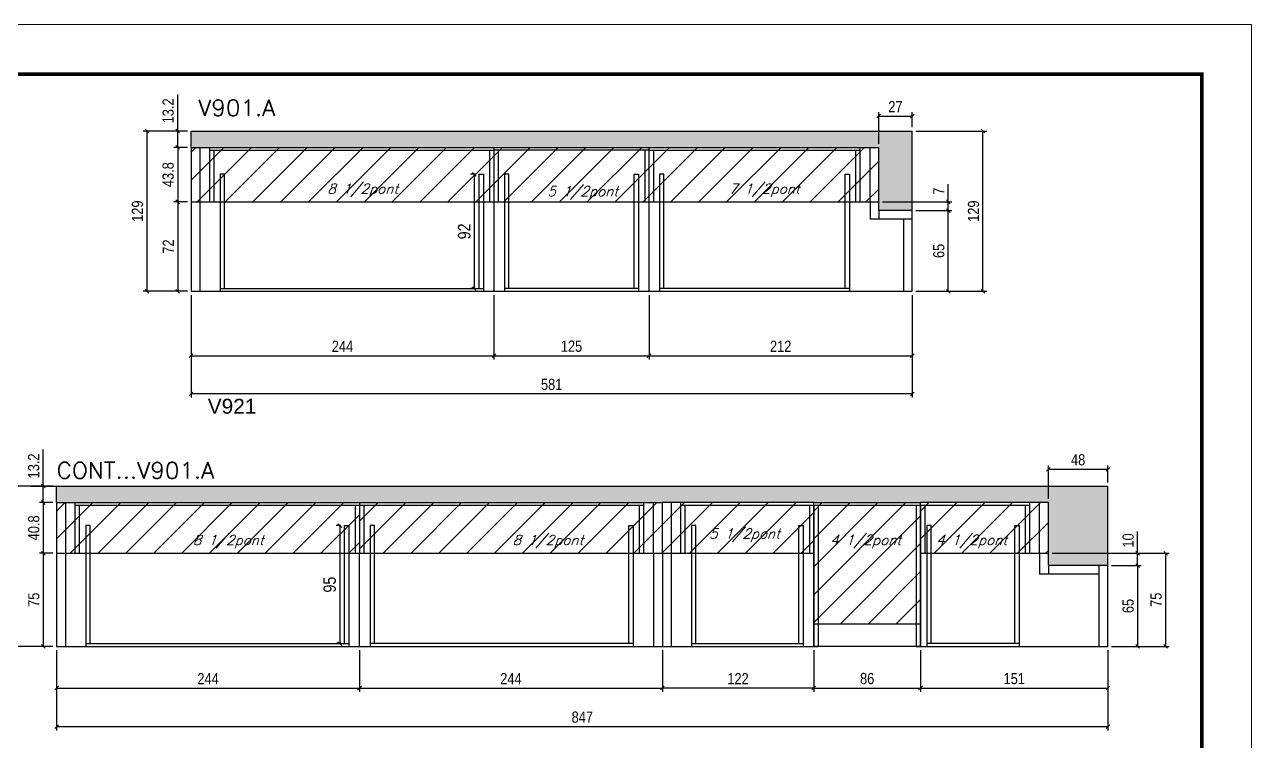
# Model space of a CAD drawing. Extents: x -20960 to -5926, y -2106 to 21915.
# Drawn here: x -10112 to -9123, y 20190 to 20767 of the extents above; entities that cross this region are included whole.
import ezdxf

# ---------------------------------------------------------------- set-up
doc = ezdxf.new("R2010")
doc.units = 0
doc.linetypes.add('DASHED', pattern=[0.75, 0.5, -0.25])
for name, color, linetype in [('5', 5, 'Continuous'), ('COTA', 241, 'Continuous'), ('Painéis', 200, 'Continuous'), ('Reaproveitamento', 251, 'Continuous'), ('SARR_2.2x7', 40, 'Continuous'), ('SARR_3.5x7', 81, 'Continuous'), ('texto', 7, 'Continuous')]:
    doc.layers.add(name, color=color, linetype=linetype)
for name, color, linetype, lineweight in [('Folhas', 255, 'Continuous', 9), ('SARRAFO DE PRESSAO', 251, 'DASHED', 9), ('Texto Seção', 7, 'Continuous', 15)]:
    doc.layers.add(name, color=color, linetype=linetype, lineweight=lineweight)
doc.styles.add('COTA TECNICA', font='techl___.ttf', dxfattribs={"height": 10})
doc.styles.add('COTA TECNICA-50', font='techl___.ttf', dxfattribs={"height": 9})
doc.styles.add('REGUA-120', font='ROMANS.shx', dxfattribs={"height": 15})
doc.styles.add('Romans', font='romans.shx')
doc.styles.get("Standard").update_dxf_attribs({"font": 'arial.ttf'})
doc.dimstyles.new('COTA PAINEL-50', dxfattribs={"dimtxt": 9, "dimasz": 3, "dimexe": 3, "dimexo": 3, "dimgap": 3, "dimtad": 1, "dimdec": 1, "dimzin": 12, "dimdsep": 46, "dimtxsty": 'COTA TECNICA-50', "dimblk1": 'OBLIQUE', "dimblk2": 'OBLIQUE', "dimsah": 1, "dimcen": 0.9, "dimclrd": 4, "dimclre": 4, "dimclrt": 240, "dimadec": 1, "dimazin": 3, "dimtfac": 1, "dimtdec": 1, "dimtmove": 0, "dimatfit": 3, "dimfxl": 1, "dimtolj": 1, "dimtzin": 12, "dimarcsym": 0})
doc.dimstyles.new('PAINEL', dxfattribs={"dimtxt": 10, "dimasz": 3, "dimexe": 3, "dimexo": 3, "dimgap": 3, "dimtad": 1, "dimdec": 1, "dimzin": 12, "dimdsep": 46, "dimtxsty": 'COTA TECNICA', "dimblk1": 'OBLIQUE', "dimblk2": 'OBLIQUE', "dimsah": 1, "dimcen": 0.9, "dimclrd": 4, "dimclre": 4, "dimclrt": 240, "dimadec": 1, "dimazin": 3, "dimtfac": 1, "dimtdec": 1, "dimtmove": 0, "dimatfit": 3, "dimfxl": 1, "dimtolj": 1, "dimtzin": 12, "dimarcsym": 0})

# ---------------------------------------------------------------- blocks, each defined once
blk = doc.blocks.new('9999999999')
at = {"layer": 'Folhas'}
blk.add_lwpolyline([(98138.98, 34190.21), (99623.98, 34190.21), (99623.98, 35240.21), (98138.98, 35240.21)], close=True, dxfattribs=at)
at = {"layer": 'Folhas', "color": 30, "const_width": 3}
blk.add_lwpolyline([(98213.98, 34230.21), (99583.98, 34230.21), (99583.98, 35200.21), (98213.98, 35200.21)], close=True, dxfattribs=at)
blk = doc.blocks.new('_Oblique')
at = {"color": 0, "linetype": 'ByBlock', "lineweight": -2}
blk.add_line((-0.5, -0.5), (0.5, 0.5), dxfattribs=at)
blk = doc.blocks.new('*D904')
at = {"layer": 'COTA', "color": 4, "lineweight": -2, "transparency": 16777216}
for p, q in [((-9977.83, 20549.1), (-9977.83, 20497.26)), ((-9733.83, 20549.1), (-9733.83, 20497.26)), ((-9977.83, 20500.26), (-9733.83, 20500.26))]:
    blk.add_line(p, q, dxfattribs=at)
at = {"layer": 'Defpoints', "color": 0, "transparency": 16777216}
for p in [(-9977.83, 20552.1), (-9733.83, 20552.1), (-9733.83, 20500.26)]:
    blk.add_point(p, dxfattribs=at)
at = {"layer": 'COTA', "color": 4, "lineweight": -2, "transparency": 16777216, "xscale": 3, "yscale": 3, "zscale": 3, "rotation": 180}
blk.add_blockref('_Oblique', (-9977.83, 20500.26), dxfattribs=at)
at = {"layer": 'COTA', "color": 4, "lineweight": -2, "transparency": 16777216, "xscale": 3, "yscale": 3, "zscale": 3}
blk.add_blockref('_Oblique', (-9733.83, 20500.26), dxfattribs=at)
at = {"layer": 'COTA', "color": 240, "transparency": 16777216, "insert": (-9855.83, 20507.82), "char_height": 9, "attachment_point": 5, "style": 'COTA TECNICA-50'}
blk.add_mtext('\\A1;244', dxfattribs=at)
blk = doc.blocks.new('*D905')
at = {"layer": 'COTA', "color": 4, "lineweight": -2, "transparency": 16777216}
for p, q in [((-9733.83, 20549.1), (-9733.83, 20497.26)), ((-9608.83, 20549.1), (-9608.83, 20497.26)), ((-9733.83, 20500.26), (-9608.83, 20500.26))]:
    blk.add_line(p, q, dxfattribs=at)
at = {"layer": 'Defpoints', "color": 0, "transparency": 16777216}
for p in [(-9733.83, 20552.1), (-9608.83, 20552.1), (-9608.83, 20500.26)]:
    blk.add_point(p, dxfattribs=at)
at = {"layer": 'COTA', "color": 4, "lineweight": -2, "transparency": 16777216, "xscale": 3, "yscale": 3, "zscale": 3, "rotation": 180}
blk.add_blockref('_Oblique', (-9733.83, 20500.26), dxfattribs=at)
at = {"layer": 'COTA', "color": 4, "lineweight": -2, "transparency": 16777216, "xscale": 3, "yscale": 3, "zscale": 3}
blk.add_blockref('_Oblique', (-9608.83, 20500.26), dxfattribs=at)
at = {"layer": 'COTA', "color": 240, "transparency": 16777216, "insert": (-9671.33, 20507.86), "char_height": 9, "attachment_point": 5, "style": 'COTA TECNICA-50'}
blk.add_mtext('\\A1;125', dxfattribs=at)
blk = doc.blocks.new('*D906')
at = {"layer": 'COTA', "color": 4, "lineweight": -2, "transparency": 16777216}
for p, q in [((-9608.83, 20549.1), (-9608.83, 20497.26)), ((-9396.83, 20549.1), (-9396.83, 20497.26)), ((-9608.83, 20500.26), (-9396.83, 20500.26))]:
    blk.add_line(p, q, dxfattribs=at)
at = {"layer": 'Defpoints', "color": 0, "transparency": 16777216}
for p in [(-9608.83, 20552.1), (-9396.83, 20552.1), (-9396.83, 20500.26)]:
    blk.add_point(p, dxfattribs=at)
at = {"layer": 'COTA', "color": 4, "lineweight": -2, "transparency": 16777216, "xscale": 3, "yscale": 3, "zscale": 3, "rotation": 180}
blk.add_blockref('_Oblique', (-9608.83, 20500.26), dxfattribs=at)
at = {"layer": 'COTA', "color": 4, "lineweight": -2, "transparency": 16777216, "xscale": 3, "yscale": 3, "zscale": 3}
blk.add_blockref('_Oblique', (-9396.83, 20500.26), dxfattribs=at)
at = {"layer": 'COTA', "color": 240, "transparency": 16777216, "insert": (-9502.83, 20507.81), "char_height": 9, "attachment_point": 5, "style": 'COTA TECNICA-50'}
blk.add_mtext('\\A1;212', dxfattribs=at)
blk = doc.blocks.new('*D907')
at = {"layer": 'COTA', "color": 4, "lineweight": -2, "transparency": 16777216}
for p, q in [((-10086.14, 20263.26), (-10086.14, 20229.7)), ((-9842.14, 20263.26), (-9842.14, 20229.7)), ((-10086.14, 20232.7), (-9842.14, 20232.7))]:
    blk.add_line(p, q, dxfattribs=at)
at = {"layer": 'Defpoints', "color": 0, "transparency": 16777216}
for p in [(-10086.14, 20266.26), (-9842.14, 20266.26), (-9842.14, 20232.7)]:
    blk.add_point(p, dxfattribs=at)
at = {"layer": 'COTA', "color": 4, "lineweight": -2, "transparency": 16777216, "xscale": 3, "yscale": 3, "zscale": 3, "rotation": 180}
blk.add_blockref('_Oblique', (-10086.14, 20232.7), dxfattribs=at)
at = {"layer": 'COTA', "color": 4, "lineweight": -2, "transparency": 16777216, "xscale": 3, "yscale": 3, "zscale": 3}
blk.add_blockref('_Oblique', (-9842.14, 20232.7), dxfattribs=at)
at = {"layer": 'COTA', "color": 240, "transparency": 16777216, "insert": (-9964.14, 20240.26), "char_height": 9, "attachment_point": 5, "style": 'COTA TECNICA-50'}
blk.add_mtext('\\A1;244', dxfattribs=at)
blk = doc.blocks.new('*D908')
at = {"layer": 'COTA', "color": 4, "lineweight": -2, "transparency": 16777216}
for p, q in [((-9842.14, 20263.26), (-9842.14, 20229.7)), ((-9598.14, 20263.26), (-9598.14, 20229.7)), ((-9842.14, 20232.7), (-9598.14, 20232.7))]:
    blk.add_line(p, q, dxfattribs=at)
at = {"layer": 'Defpoints', "color": 0, "transparency": 16777216}
for p in [(-9842.14, 20266.26), (-9598.14, 20266.26), (-9598.14, 20232.7)]:
    blk.add_point(p, dxfattribs=at)
at = {"layer": 'COTA', "color": 4, "lineweight": -2, "transparency": 16777216, "xscale": 3, "yscale": 3, "zscale": 3, "rotation": 180}
blk.add_blockref('_Oblique', (-9842.14, 20232.7), dxfattribs=at)
at = {"layer": 'COTA', "color": 4, "lineweight": -2, "transparency": 16777216, "xscale": 3, "yscale": 3, "zscale": 3}
blk.add_blockref('_Oblique', (-9598.14, 20232.7), dxfattribs=at)
at = {"layer": 'COTA', "color": 240, "transparency": 16777216, "insert": (-9720.14, 20240.26), "char_height": 9, "attachment_point": 5, "style": 'COTA TECNICA-50'}
blk.add_mtext('\\A1;244', dxfattribs=at)
blk = doc.blocks.new('*D909')
at = {"layer": 'COTA', "color": 4, "lineweight": -2, "transparency": 16777216}
for p, q in [((-9598.14, 20263.26), (-9598.14, 20229.7)), ((-9476.14, 20263.26), (-9476.14, 20229.7)), ((-9476.14, 20232.7), (-9598.14, 20232.7))]:
    blk.add_line(p, q, dxfattribs=at)
at = {"layer": 'Defpoints', "color": 0, "transparency": 16777216}
for p in [(-9598.14, 20266.26), (-9476.14, 20266.26), (-9598.14, 20232.7)]:
    blk.add_point(p, dxfattribs=at)
at = {"layer": 'COTA', "color": 4, "lineweight": -2, "transparency": 16777216, "xscale": 3, "yscale": 3, "zscale": 3, "rotation": 180}
blk.add_blockref('_Oblique', (-9598.14, 20232.7), dxfattribs=at)
at = {"layer": 'COTA', "color": 4, "lineweight": -2, "transparency": 16777216, "xscale": 3, "yscale": 3, "zscale": 3}
blk.add_blockref('_Oblique', (-9476.14, 20232.7), dxfattribs=at)
at = {"layer": 'COTA', "color": 240, "transparency": 16777216, "insert": (-9537.14, 20240.25), "char_height": 9, "attachment_point": 5, "style": 'COTA TECNICA-50'}
blk.add_mtext('\\A1;122', dxfattribs=at)
blk = doc.blocks.new('*D910')
at = {"layer": 'COTA', "color": 4, "lineweight": -2, "transparency": 16777216}
for p, q in [((-9476.14, 20263.26), (-9476.14, 20229.7)), ((-9390.14, 20263.26), (-9390.14, 20229.7)), ((-9476.14, 20232.7), (-9390.14, 20232.7))]:
    blk.add_line(p, q, dxfattribs=at)
at = {"layer": 'Defpoints', "color": 0, "transparency": 16777216}
for p in [(-9476.14, 20266.26), (-9390.14, 20266.26), (-9390.14, 20232.7)]:
    blk.add_point(p, dxfattribs=at)
at = {"layer": 'COTA', "color": 4, "lineweight": -2, "transparency": 16777216, "xscale": 3, "yscale": 3, "zscale": 3, "rotation": 180}
blk.add_blockref('_Oblique', (-9476.14, 20232.7), dxfattribs=at)
at = {"layer": 'COTA', "color": 4, "lineweight": -2, "transparency": 16777216, "xscale": 3, "yscale": 3, "zscale": 3}
blk.add_blockref('_Oblique', (-9390.14, 20232.7), dxfattribs=at)
at = {"layer": 'COTA', "color": 240, "transparency": 16777216, "insert": (-9433.14, 20240.31), "char_height": 9, "attachment_point": 5, "style": 'COTA TECNICA-50'}
blk.add_mtext('\\A1;86', dxfattribs=at)
blk = doc.blocks.new('*D898')
at = {"layer": 'COTA', "color": 4, "lineweight": -2, "transparency": 16777216}
for p, q in [((-9977.83, 20549.1), (-9977.83, 20466.51)), ((-9396.83, 20549.1), (-9396.83, 20466.51)), ((-9396.83, 20469.51), (-9977.83, 20469.51))]:
    blk.add_line(p, q, dxfattribs=at)
at = {"layer": 'Defpoints', "color": 0, "transparency": 16777216}
for p in [(-9977.83, 20552.1), (-9396.83, 20552.1), (-9977.83, 20469.51)]:
    blk.add_point(p, dxfattribs=at)
at = {"layer": 'COTA', "color": 4, "lineweight": -2, "transparency": 16777216, "xscale": 3, "yscale": 3, "zscale": 3, "rotation": 180}
blk.add_blockref('_Oblique', (-9977.83, 20469.51), dxfattribs=at)
at = {"layer": 'COTA', "color": 4, "lineweight": -2, "transparency": 16777216, "xscale": 3, "yscale": 3, "zscale": 3}
blk.add_blockref('_Oblique', (-9396.83, 20469.51), dxfattribs=at)
at = {"layer": 'COTA', "color": 240, "transparency": 16777216, "insert": (-9687.33, 20477.13), "char_height": 9, "attachment_point": 5, "style": 'COTA TECNICA-50'}
blk.add_mtext('\\A1;581', dxfattribs=at)
blk = doc.blocks.new('*D946')
at = {"layer": 'COTA', "color": 4, "lineweight": -2, "transparency": 16777216}
for p, q in [((-9988.6, 20681.1), (-9988.6, 20710.56)), ((-9980.83, 20681.1), (-9991.6, 20681.1)), ((-9988.6, 20667.9), (-9988.6, 20681.1)), ((-9980.83, 20667.9), (-9991.6, 20667.9))]:
    blk.add_line(p, q, dxfattribs=at)
at = {"layer": 'Defpoints', "color": 0, "transparency": 16777216}
for p in [(-9988.6, 20681.1), (-9977.83, 20681.1), (-9977.83, 20667.9)]:
    blk.add_point(p, dxfattribs=at)
at = {"layer": 'COTA', "color": 4, "lineweight": -2, "transparency": 16777216, "xscale": 3, "yscale": 3, "zscale": 3}
for p, rotation in [((-9988.6, 20681.1), 90), ((-9988.6, 20667.9), 270)]:
    blk.add_blockref('_Oblique', p, dxfattribs=dict(at, rotation=rotation))
at = {"layer": 'COTA', "color": 240, "transparency": 16777216, "insert": (-9996.3, 20697.33), "char_height": 9, "attachment_point": 5, "rotation": 90, "style": 'COTA TECNICA-50'}
blk.add_mtext('\\A1;13.2', dxfattribs=at)
blk = doc.blocks.new('*D947')
at = {"layer": 'COTA', "color": 4, "lineweight": -2, "transparency": 16777216}
for p, q in [((-9980.83, 20624.1), (-9991.6, 20624.1)), ((-9988.6, 20624.1), (-9988.6, 20552.1)), ((-9980.83, 20552.1), (-9991.6, 20552.1))]:
    blk.add_line(p, q, dxfattribs=at)
at = {"layer": 'Defpoints', "color": 0, "transparency": 16777216}
for p in [(-9977.83, 20624.1), (-9988.6, 20552.1), (-9977.83, 20552.1)]:
    blk.add_point(p, dxfattribs=at)
at = {"layer": 'COTA', "color": 4, "lineweight": -2, "transparency": 16777216, "xscale": 3, "yscale": 3, "zscale": 3}
for p, rotation in [((-9988.6, 20624.1), 90), ((-9988.6, 20552.1), 270)]:
    blk.add_blockref('_Oblique', p, dxfattribs=dict(at, rotation=rotation))
at = {"layer": 'COTA', "color": 240, "transparency": 16777216, "insert": (-9996.17, 20588.1), "char_height": 9, "attachment_point": 5, "rotation": 90, "style": 'COTA TECNICA-50'}
blk.add_mtext('\\A1;72', dxfattribs=at)
blk = doc.blocks.new('*D899')
at = {"layer": 'COTA', "color": 4, "lineweight": -2, "transparency": 16777216}
for p, q in [((-9980.83, 20681.1), (-10016.39, 20681.1)), ((-10013.39, 20681.1), (-10013.39, 20552.1)), ((-9980.83, 20552.1), (-10016.39, 20552.1))]:
    blk.add_line(p, q, dxfattribs=at)
at = {"layer": 'Defpoints', "color": 0, "transparency": 16777216}
for p in [(-9977.83, 20681.1), (-10013.39, 20552.1), (-9977.83, 20552.1)]:
    blk.add_point(p, dxfattribs=at)
at = {"layer": 'COTA', "color": 4, "lineweight": -2, "transparency": 16777216, "xscale": 3, "yscale": 3, "zscale": 3}
for p, rotation in [((-10013.39, 20681.1), 90), ((-10013.39, 20552.1), 270)]:
    blk.add_blockref('_Oblique', p, dxfattribs=dict(at, rotation=rotation))
at = {"layer": 'COTA', "color": 240, "transparency": 16777216, "insert": (-10020.97, 20616.6), "char_height": 9, "attachment_point": 5, "rotation": 90, "style": 'COTA TECNICA-50'}
blk.add_mtext('\\A1;129', dxfattribs=at)
blk = doc.blocks.new('*D948')
at = {"layer": 'COTA', "color": 4, "lineweight": -2, "ltscale": 25, "transparency": 16777216}
for p, q in [((-9748.83, 20646.3), (-9752.65, 20646.3)), ((-9749.65, 20646.3), (-9749.65, 20554.3)), ((-9748.83, 20554.3), (-9752.65, 20554.3))]:
    blk.add_line(p, q, dxfattribs=at)
at = {"layer": 'Defpoints', "color": 0, "ltscale": 25, "transparency": 16777216}
for p in [(-9745.83, 20646.3), (-9749.65, 20554.3), (-9745.83, 20554.3)]:
    blk.add_point(p, dxfattribs=at)
at = {"layer": 'COTA', "color": 4, "lineweight": -2, "ltscale": 25, "transparency": 16777216, "xscale": 3, "yscale": 3, "zscale": 3}
for p, rotation in [((-9749.65, 20646.3), 90), ((-9749.65, 20554.3), 270)]:
    blk.add_blockref('_Oblique', p, dxfattribs=dict(at, rotation=rotation))
at = {"layer": 'COTA', "color": 240, "ltscale": 25, "transparency": 16777216, "insert": (-9757.74, 20600.3), "char_height": 10, "attachment_point": 5, "rotation": 90, "style": 'COTA TECNICA'}
blk.add_mtext('\\A1;92', dxfattribs=at)
blk = doc.blocks.new('*D900')
at = {"layer": 'COTA', "color": 4, "lineweight": -2, "transparency": 16777216}
for p, q in [((-10086.14, 20263.26), (-10086.14, 20198.67)), ((-9239.14, 20263.26), (-9239.14, 20198.67)), ((-10086.14, 20201.67), (-9239.14, 20201.67))]:
    blk.add_line(p, q, dxfattribs=at)
at = {"layer": 'Defpoints', "color": 0, "transparency": 16777216}
for p in [(-10086.14, 20266.26), (-9239.14, 20266.26), (-9239.14, 20201.67)]:
    blk.add_point(p, dxfattribs=at)
at = {"layer": 'COTA', "color": 4, "lineweight": -2, "transparency": 16777216, "xscale": 3, "yscale": 3, "zscale": 3, "rotation": 180}
blk.add_blockref('_Oblique', (-10086.14, 20201.67), dxfattribs=at)
at = {"layer": 'COTA', "color": 4, "lineweight": -2, "transparency": 16777216, "xscale": 3, "yscale": 3, "zscale": 3}
blk.add_blockref('_Oblique', (-9239.14, 20201.67), dxfattribs=at)
at = {"layer": 'COTA', "color": 240, "transparency": 16777216, "insert": (-9662.64, 20209.26), "char_height": 9, "attachment_point": 5, "style": 'COTA TECNICA-50'}
blk.add_mtext('\\A1;847', dxfattribs=at)
blk = doc.blocks.new('*D901')
at = {"layer": 'COTA', "color": 4, "lineweight": -2, "transparency": 16777216}
for p, q in [((-9390.14, 20263.26), (-9390.14, 20229.7)), ((-9239.14, 20263.26), (-9239.14, 20229.7)), ((-9390.14, 20232.7), (-9239.14, 20232.7))]:
    blk.add_line(p, q, dxfattribs=at)
at = {"layer": 'Defpoints', "color": 0, "transparency": 16777216}
for p in [(-9390.14, 20266.26), (-9239.14, 20266.26), (-9239.14, 20232.7)]:
    blk.add_point(p, dxfattribs=at)
at = {"layer": 'COTA', "color": 4, "lineweight": -2, "transparency": 16777216, "xscale": 3, "yscale": 3, "zscale": 3, "rotation": 180}
blk.add_blockref('_Oblique', (-9390.14, 20232.7), dxfattribs=at)
at = {"layer": 'COTA', "color": 4, "lineweight": -2, "transparency": 16777216, "xscale": 3, "yscale": 3, "zscale": 3}
blk.add_blockref('_Oblique', (-9239.14, 20232.7), dxfattribs=at)
at = {"layer": 'COTA', "color": 240, "transparency": 16777216, "insert": (-9314.64, 20240.3), "char_height": 9, "attachment_point": 5, "style": 'COTA TECNICA-50'}
blk.add_mtext('\\A1;151', dxfattribs=at)
blk = doc.blocks.new('*D902')
at = {"layer": 'COTA', "color": 4, "lineweight": -2, "transparency": 16777216}
for p, q in [((-9980.83, 20667.9), (-9991.6, 20667.9)), ((-9988.6, 20667.9), (-9988.6, 20624.1)), ((-9980.83, 20624.1), (-9991.6, 20624.1))]:
    blk.add_line(p, q, dxfattribs=at)
at = {"layer": 'Defpoints', "color": 0, "transparency": 16777216}
for p in [(-9977.83, 20667.9), (-9988.6, 20624.1), (-9977.83, 20624.1)]:
    blk.add_point(p, dxfattribs=at)
at = {"layer": 'COTA', "color": 4, "lineweight": -2, "transparency": 16777216, "xscale": 3, "yscale": 3, "zscale": 3}
for p, rotation in [((-9988.6, 20667.9), 90), ((-9988.6, 20624.1), 270)]:
    blk.add_blockref('_Oblique', p, dxfattribs=dict(at, rotation=rotation))
at = {"layer": 'COTA', "color": 240, "transparency": 16777216, "insert": (-9996.32, 20646), "char_height": 9, "attachment_point": 5, "rotation": 90, "style": 'COTA TECNICA-50'}
blk.add_mtext('\\A1;43.8', dxfattribs=at)
blk = doc.blocks.new('*D949')
at = {"layer": 'COTA', "color": 4, "lineweight": -2, "ltscale": 25, "transparency": 16777216}
for p, q in [((-9857.14, 20363.46), (-9860.97, 20363.46)), ((-9857.97, 20363.46), (-9857.97, 20268.46)), ((-9857.14, 20268.46), (-9860.97, 20268.46))]:
    blk.add_line(p, q, dxfattribs=at)
at = {"layer": 'Defpoints', "color": 0, "ltscale": 25, "transparency": 16777216}
for p in [(-9854.14, 20363.46), (-9857.97, 20268.46), (-9854.14, 20268.46)]:
    blk.add_point(p, dxfattribs=at)
at = {"layer": 'COTA', "color": 4, "lineweight": -2, "ltscale": 25, "transparency": 16777216, "xscale": 3, "yscale": 3, "zscale": 3}
for p, rotation in [((-9857.97, 20363.46), 90), ((-9857.97, 20268.46), 270)]:
    blk.add_blockref('_Oblique', p, dxfattribs=dict(at, rotation=rotation))
at = {"layer": 'COTA', "color": 240, "ltscale": 25, "transparency": 16777216, "insert": (-9866.11, 20315.96), "char_height": 10, "attachment_point": 5, "rotation": 90, "style": 'COTA TECNICA'}
blk.add_mtext('\\A1;95', dxfattribs=at)
blk = doc.blocks.new('*D903')
at = {"layer": 'COTA', "color": 4, "lineweight": -2, "transparency": 16777216}
for p, q in [((-9236.14, 20331.26), (-9212.24, 20331.26)), ((-9215.24, 20331.26), (-9215.24, 20266.26)), ((-9236.14, 20266.26), (-9212.24, 20266.26))]:
    blk.add_line(p, q, dxfattribs=at)
at = {"layer": 'Defpoints', "color": 0, "transparency": 16777216}
for p in [(-9239.14, 20331.26), (-9239.14, 20266.26), (-9215.24, 20266.26)]:
    blk.add_point(p, dxfattribs=at)
at = {"layer": 'COTA', "color": 4, "lineweight": -2, "transparency": 16777216, "xscale": 3, "yscale": 3, "zscale": 3}
for p, rotation in [((-9215.24, 20331.26), 90), ((-9215.24, 20266.26), 270)]:
    blk.add_blockref('_Oblique', p, dxfattribs=dict(at, rotation=rotation))
at = {"layer": 'COTA', "color": 240, "transparency": 16777216, "insert": (-9222.84, 20298.76), "char_height": 9, "attachment_point": 5, "rotation": 90, "style": 'COTA TECNICA-50'}
blk.add_mtext('\\A1;65', dxfattribs=at)
blk = doc.blocks.new('*D950')
at = {"layer": 'COTA', "color": 4, "lineweight": -2, "transparency": 16777216}
for p, q in [((-9215.24, 20341.26), (-9215.24, 20358.75)), ((-9284.14, 20341.26), (-9212.24, 20341.26)), ((-9215.24, 20331.26), (-9215.24, 20341.26)), ((-9236.14, 20331.26), (-9212.24, 20331.26))]:
    blk.add_line(p, q, dxfattribs=at)
at = {"layer": 'Defpoints', "color": 0, "transparency": 16777216}
for p in [(-9287.14, 20341.26), (-9239.14, 20331.26), (-9215.24, 20331.26)]:
    blk.add_point(p, dxfattribs=at)
at = {"layer": 'COTA', "color": 4, "lineweight": -2, "transparency": 16777216, "xscale": 3, "yscale": 3, "zscale": 3}
for p, rotation in [((-9215.24, 20341.26), 90), ((-9215.24, 20331.26), 270)]:
    blk.add_blockref('_Oblique', p, dxfattribs=dict(at, rotation=rotation))
at = {"layer": 'COTA', "color": 240, "transparency": 16777216, "insert": (-9222.83, 20351.5), "char_height": 9, "attachment_point": 5, "rotation": 90, "style": 'COTA TECNICA-50'}
blk.add_mtext('\\A1;10', dxfattribs=at)
blk = doc.blocks.new('*D951')
at = {"layer": 'COTA', "color": 4, "lineweight": -2, "transparency": 16777216}
for p, q in [((-9284.14, 20341.26), (-9189.71, 20341.26)), ((-9192.71, 20341.26), (-9192.71, 20266.26)), ((-9236.14, 20266.26), (-9189.71, 20266.26))]:
    blk.add_line(p, q, dxfattribs=at)
at = {"layer": 'Defpoints', "color": 0, "transparency": 16777216}
for p in [(-9287.14, 20341.26), (-9239.14, 20266.26), (-9192.71, 20266.26)]:
    blk.add_point(p, dxfattribs=at)
at = {"layer": 'COTA', "color": 4, "lineweight": -2, "transparency": 16777216, "xscale": 3, "yscale": 3, "zscale": 3}
for p, rotation in [((-9192.71, 20341.26), 90), ((-9192.71, 20266.26), 270)]:
    blk.add_blockref('_Oblique', p, dxfattribs=dict(at, rotation=rotation))
at = {"layer": 'COTA', "color": 240, "transparency": 16777216, "insert": (-9200.31, 20303.76), "char_height": 9, "attachment_point": 5, "rotation": 90, "style": 'COTA TECNICA-50'}
blk.add_mtext('\\A1;75', dxfattribs=at)
blk = doc.blocks.new('*D931')
at = {"layer": 'COTA', "color": 4, "lineweight": -2, "transparency": 16777216}
for p, q in [((-10096.92, 20395.26), (-10096.92, 20424.72)), ((-10089.14, 20395.26), (-10099.92, 20395.26)), ((-10096.92, 20382.06), (-10096.92, 20395.26)), ((-10089.14, 20382.06), (-10099.92, 20382.06))]:
    blk.add_line(p, q, dxfattribs=at)
at = {"layer": 'Defpoints', "color": 0, "transparency": 16777216}
for p in [(-10096.92, 20395.26), (-10086.14, 20395.26), (-10086.14, 20382.06)]:
    blk.add_point(p, dxfattribs=at)
at = {"layer": 'COTA', "color": 4, "lineweight": -2, "transparency": 16777216, "xscale": 3, "yscale": 3, "zscale": 3}
for p, rotation in [((-10096.92, 20395.26), 90), ((-10096.92, 20382.06), 270)]:
    blk.add_blockref('_Oblique', p, dxfattribs=dict(at, rotation=rotation))
at = {"layer": 'COTA', "color": 240, "transparency": 16777216, "insert": (-10104.62, 20411.49), "char_height": 9, "attachment_point": 5, "rotation": 90, "style": 'COTA TECNICA-50'}
blk.add_mtext('\\A1;13.2', dxfattribs=at)
blk = doc.blocks.new('*D932')
at = {"layer": 'COTA', "color": 4, "lineweight": -2, "transparency": 16777216}
for p, q in [((-10089.14, 20341.26), (-10099.92, 20341.26)), ((-10096.92, 20341.26), (-10096.92, 20266.26)), ((-10089.14, 20266.26), (-10099.92, 20266.26))]:
    blk.add_line(p, q, dxfattribs=at)
at = {"layer": 'Defpoints', "color": 0, "transparency": 16777216}
for p in [(-10086.14, 20341.26), (-10096.92, 20266.26), (-10086.14, 20266.26)]:
    blk.add_point(p, dxfattribs=at)
at = {"layer": 'COTA', "color": 4, "lineweight": -2, "transparency": 16777216, "xscale": 3, "yscale": 3, "zscale": 3}
for p, rotation in [((-10096.92, 20341.26), 90), ((-10096.92, 20266.26), 270)]:
    blk.add_blockref('_Oblique', p, dxfattribs=dict(at, rotation=rotation))
at = {"layer": 'COTA', "color": 240, "transparency": 16777216, "insert": (-10104.52, 20303.76), "char_height": 9, "attachment_point": 5, "rotation": 90, "style": 'COTA TECNICA-50'}
blk.add_mtext('\\A1;75', dxfattribs=at)
blk = doc.blocks.new('*D933')
at = {"layer": 'COTA', "color": 4, "lineweight": -2, "transparency": 16777216}
for p, q in [((-10089.14, 20395.26), (-10124.71, 20395.26)), ((-10121.71, 20395.26), (-10121.71, 20266.26)), ((-10089.14, 20266.26), (-10124.71, 20266.26))]:
    blk.add_line(p, q, dxfattribs=at)
at = {"layer": 'Defpoints', "color": 0, "transparency": 16777216}
for p in [(-10086.14, 20395.26), (-10121.71, 20266.26), (-10086.14, 20266.26)]:
    blk.add_point(p, dxfattribs=at)
at = {"layer": 'COTA', "color": 4, "lineweight": -2, "transparency": 16777216, "xscale": 3, "yscale": 3, "zscale": 3}
for p, rotation in [((-10121.71, 20395.26), 90), ((-10121.71, 20266.26), 270)]:
    blk.add_blockref('_Oblique', p, dxfattribs=dict(at, rotation=rotation))
at = {"layer": 'COTA', "color": 240, "transparency": 16777216, "insert": (-10129.29, 20330.76), "char_height": 9, "attachment_point": 5, "rotation": 90, "style": 'COTA TECNICA-50'}
blk.add_mtext('\\A1;129', dxfattribs=at)
blk = doc.blocks.new('*D934')
at = {"layer": 'COTA', "color": 4, "lineweight": -2, "transparency": 16777216}
for p, q in [((-10089.14, 20382.06), (-10099.92, 20382.06)), ((-10096.92, 20382.06), (-10096.92, 20341.26)), ((-10089.14, 20341.26), (-10099.92, 20341.26))]:
    blk.add_line(p, q, dxfattribs=at)
at = {"layer": 'Defpoints', "color": 0, "transparency": 16777216}
for p in [(-10086.14, 20382.06), (-10096.92, 20341.26), (-10086.14, 20341.26)]:
    blk.add_point(p, dxfattribs=at)
at = {"layer": 'COTA', "color": 4, "lineweight": -2, "transparency": 16777216, "xscale": 3, "yscale": 3, "zscale": 3}
for p, rotation in [((-10096.92, 20382.06), 90), ((-10096.92, 20341.26), 270)]:
    blk.add_blockref('_Oblique', p, dxfattribs=dict(at, rotation=rotation))
at = {"layer": 'COTA', "color": 240, "transparency": 16777216, "insert": (-10104.53, 20361.66), "char_height": 9, "attachment_point": 5, "rotation": 90, "style": 'COTA TECNICA-50'}
blk.add_mtext('\\A1;40.8', dxfattribs=at)
blk = doc.blocks.new('*D961')
at = {"layer": 'COTA', "color": 4, "lineweight": -2, "transparency": 16777216}
for p, q in [((-9287.14, 20385.06), (-9287.14, 20411.83)), ((-9287.14, 20408.83), (-9239.14, 20408.83)), ((-9239.14, 20398.26), (-9239.14, 20411.83))]:
    blk.add_line(p, q, dxfattribs=at)
at = {"layer": 'Defpoints', "color": 0, "transparency": 16777216}
for p in [(-9239.14, 20408.83), (-9239.14, 20395.26), (-9287.14, 20382.06)]:
    blk.add_point(p, dxfattribs=at)
at = {"layer": 'COTA', "color": 4, "lineweight": -2, "transparency": 16777216, "xscale": 3, "yscale": 3, "zscale": 3, "rotation": 180}
blk.add_blockref('_Oblique', (-9287.14, 20408.83), dxfattribs=at)
at = {"layer": 'COTA', "color": 4, "lineweight": -2, "transparency": 16777216, "xscale": 3, "yscale": 3, "zscale": 3}
blk.add_blockref('_Oblique', (-9239.14, 20408.83), dxfattribs=at)
at = {"layer": 'COTA', "color": 240, "transparency": 16777216, "insert": (-9263.14, 20416.42), "char_height": 9, "attachment_point": 5, "style": 'COTA TECNICA-50'}
blk.add_mtext('\\A1;48', dxfattribs=at)
blk = doc.blocks.new('*D962')
at = {"layer": 'COTA', "color": 4, "lineweight": -2, "transparency": 16777216}
for p, q in [((-9423.83, 20670.9), (-9423.83, 20696.17)), ((-9423.83, 20693.17), (-9396.83, 20693.17)), ((-9396.83, 20684.1), (-9396.83, 20696.17))]:
    blk.add_line(p, q, dxfattribs=at)
at = {"layer": 'Defpoints', "color": 0, "transparency": 16777216}
for p in [(-9396.83, 20693.17), (-9396.83, 20681.1), (-9423.83, 20667.9)]:
    blk.add_point(p, dxfattribs=at)
at = {"layer": 'COTA', "color": 4, "lineweight": -2, "transparency": 16777216, "xscale": 3, "yscale": 3, "zscale": 3, "rotation": 180}
blk.add_blockref('_Oblique', (-9423.83, 20693.17), dxfattribs=at)
at = {"layer": 'COTA', "color": 4, "lineweight": -2, "transparency": 16777216, "xscale": 3, "yscale": 3, "zscale": 3}
blk.add_blockref('_Oblique', (-9396.83, 20693.17), dxfattribs=at)
at = {"layer": 'COTA', "color": 240, "transparency": 16777216, "insert": (-9410.33, 20700.74), "char_height": 9, "attachment_point": 5, "style": 'COTA TECNICA-50'}
blk.add_mtext('\\A1;27', dxfattribs=at)
blk = doc.blocks.new('*D963')
at = {"layer": 'COTA', "color": 4, "lineweight": -2, "transparency": 16777216}
for p, q in [((-9393.83, 20617.1), (-9364.79, 20617.1)), ((-9367.79, 20552.1), (-9367.79, 20617.1)), ((-9393.83, 20552.1), (-9364.79, 20552.1))]:
    blk.add_line(p, q, dxfattribs=at)
at = {"layer": 'Defpoints', "color": 0, "transparency": 16777216}
for p in [(-9396.83, 20617.1), (-9367.79, 20617.1), (-9396.83, 20552.1)]:
    blk.add_point(p, dxfattribs=at)
at = {"layer": 'COTA', "color": 4, "lineweight": -2, "transparency": 16777216, "xscale": 3, "yscale": 3, "zscale": 3}
for p, rotation in [((-9367.79, 20617.1), 90), ((-9367.79, 20552.1), 270)]:
    blk.add_blockref('_Oblique', p, dxfattribs=dict(at, rotation=rotation))
at = {"layer": 'COTA', "color": 240, "transparency": 16777216, "insert": (-9375.39, 20584.6), "char_height": 9, "attachment_point": 5, "rotation": 90, "style": 'COTA TECNICA-50'}
blk.add_mtext('\\A1;65', dxfattribs=at)
blk = doc.blocks.new('*D964')
at = {"layer": 'COTA', "color": 4, "lineweight": -2, "transparency": 16777216}
for p, q in [((-9367.79, 20624.1), (-9367.79, 20638.26)), ((-9420.83, 20624.1), (-9364.79, 20624.1)), ((-9367.79, 20617.1), (-9367.79, 20624.1)), ((-9393.83, 20617.1), (-9364.79, 20617.1))]:
    blk.add_line(p, q, dxfattribs=at)
at = {"layer": 'Defpoints', "color": 0, "transparency": 16777216}
for p in [(-9423.83, 20624.1), (-9367.79, 20624.1), (-9396.83, 20617.1)]:
    blk.add_point(p, dxfattribs=at)
at = {"layer": 'COTA', "color": 4, "lineweight": -2, "transparency": 16777216, "xscale": 3, "yscale": 3, "zscale": 3}
for p, rotation in [((-9367.79, 20624.1), 90), ((-9367.79, 20617.1), 270)]:
    blk.add_blockref('_Oblique', p, dxfattribs=dict(at, rotation=rotation))
at = {"layer": 'COTA', "color": 240, "transparency": 16777216, "insert": (-9375.36, 20632.68), "char_height": 9, "attachment_point": 5, "rotation": 90, "style": 'COTA TECNICA-50'}
blk.add_mtext('\\A1;7', dxfattribs=at)
blk = doc.blocks.new('*D921')
at = {"layer": 'COTA', "color": 4, "lineweight": -2, "transparency": 16777216}
for p, q in [((-9393.83, 20681.1), (-9336.84, 20681.1)), ((-9339.84, 20552.1), (-9339.84, 20681.1)), ((-9393.83, 20552.1), (-9336.84, 20552.1))]:
    blk.add_line(p, q, dxfattribs=at)
at = {"layer": 'Defpoints', "color": 0, "transparency": 16777216}
for p in [(-9396.83, 20681.1), (-9339.84, 20681.1), (-9396.83, 20552.1)]:
    blk.add_point(p, dxfattribs=at)
at = {"layer": 'COTA', "color": 4, "lineweight": -2, "transparency": 16777216, "xscale": 3, "yscale": 3, "zscale": 3}
for p, rotation in [((-9339.84, 20681.1), 90), ((-9339.84, 20552.1), 270)]:
    blk.add_blockref('_Oblique', p, dxfattribs=dict(at, rotation=rotation))
at = {"layer": 'COTA', "color": 240, "transparency": 16777216, "insert": (-9347.42, 20616.6), "char_height": 9, "attachment_point": 5, "rotation": 90, "style": 'COTA TECNICA-50'}
blk.add_mtext('\\A1;129', dxfattribs=at)

msp = doc.modelspace()

# ---------------------------------------------------------------- hatches: boundary and pattern name
at = {"layer": 'COTA', "linetype": 'ByBlock'}
h = msp.add_hatch(dxfattribs=at)
h.set_pattern_fill('AR-CONC', color=256, scale=0.03)
h.paths.add_polyline_path([(-9396.83, 20681.1), (-9977.83, 20681.1), (-9977.83, 20667.9), (-9423.83, 20667.9), (-9423.83, 20617.1), (-9396.83, 20617.1)])
h = msp.add_hatch(dxfattribs=at)
h.set_pattern_fill('AR-CONC', color=256, scale=0.03)
h.set_pattern_definition([(50, (391.0398, 0), (5.4655401, -0.4781726), [0.5715, -6.2865]), (355, (391.04, 0), (-1.0573026, 5.7317054), [0.4572, -5.0292175]), (100.451445, (391.495, -0.04), (4.4082374, 5.2535326), [0.4857003, -5.3427073]), (46.1842, (391.04, 1.524), (8.1323712, -1.2612698), [0.85725, -9.42975]), (96.635558, (391.7175, 1.419), (7.122124, 7.4227837), [0.7285507, -8.0140682]), (351.18415, (391.04, 1.524), (7.122124, 7.4227837), [0.685799, -7.543792]), (21, (391.8018, 1.143), (4.5484317, -3.06795595), [0.5715, -6.2865]), (326, (391.802, 1.143), (1.8540609, 5.525639), [0.4572, -5.0292]), (71.451445, (392.181, 0.8873), (6.4024926, 2.4576831), [0.4857003, -5.3426981]), (37.5, (391.0398, 0), (0.0926581, 2.53665117), [0, -4.96824, 0, -5.1054, 0, -5.04825]), (7.5, (391.0398, 0), (2.00458988, 3.00541724), [0, -2.91084, 0, -4.85394, 0, -1.92405]), (327.5, (389.3405, 0), (4.06771786, -0.17186232), [0, -1.905, 0, -5.9436, 0, -7.8867]), (317.5, (388.5785, 0), (4.44387544, 0.76279473), [0, -2.4765, 0, -3.94716, 0, -5.6007])])
h.paths.add_polyline_path([(-9239.14, 20395.26), (-10086.14, 20395.26), (-10086.14, 20382.06), (-9598.14, 20382.06), (-9476.14, 20382.06), (-9390.14, 20382.06), (-9287.14, 20382.06), (-9287.14, 20331.26), (-9239.14, 20331.26)])
at = {"layer": 'Reaproveitamento'}
h = msp.add_hatch(dxfattribs=at)
h.set_pattern_fill('ANSI31', color=256, scale=5)
h.set_pattern_definition([(45, (-5450.692, -1053.592), (-11.22532, 11.22532), [])])
h.paths.add_polyline_path([(-9977.83, 20667.9), (-9977.83, 20624.1), (-9423.83, 20624.1), (-9423.83, 20667.9)])
h = msp.add_hatch(dxfattribs=at)
h.set_pattern_fill('ANSI31', color=256, scale=5)
h.set_pattern_definition([(45, (-5559.011, -1342.43), (-11.22532, 11.22532), [])])
h.paths.add_polyline_path([(-10086.14, 20382.06), (-10086.14, 20341.26), (-9842.14, 20341.26), (-9842.14, 20382.06)])
h = msp.add_hatch(dxfattribs=at)
h.set_pattern_fill('ANSI31', color=256, scale=5)
h.set_pattern_definition([(45, (-6157.011, -1339.43), (-11.22532, 11.22532), [])])
h.paths.add_polyline_path([(-9842.14, 20382.06), (-9842.14, 20341.26), (-9476.14, 20341.26), (-9476.14, 20382.06)])
h = msp.add_hatch(dxfattribs=at)
h.set_pattern_fill('ANSI31', color=256, scale=5)
h.set_pattern_definition([(45, (-4949.011, -1342.43), (-11.22532, 11.22532), [])])
h.paths.add_polyline_path([(-9476.14, 20382.06), (-9476.14, 20284.26), (-9390.14, 20284.26), (-9390.14, 20382.06)])
h = msp.add_hatch(dxfattribs=at)
h.set_pattern_fill('ANSI31', color=256, scale=5)
h.set_pattern_definition([(45, (-4863.011, -1342.43), (-11.22532, 11.22532), [])])
h.paths.add_polyline_path([(-9390.14, 20382.06), (-9390.14, 20341.26), (-9287.14, 20341.26), (-9287.14, 20382.06)])

# ---------------------------------------------------------------- linework, layer by layer
at = {"layer": 'COTA', "linetype": 'ByBlock'}
for p, q in [((-9977.83, 20667.9), (-9977.83, 20681.1)), ((-9977.83, 20681.1), (-9396.83, 20681.1)), ((-9396.83, 20617.1), (-9396.83, 20681.1)), ((-10106.89, 20395.26), (-9239.14, 20395.26)), ((-10086.14, 20382.06), (-10086.14, 20395.26)), ((-9239.14, 20331.26), (-9239.14, 20395.26))]:
    msp.add_line(p, q, dxfattribs=at)
at = {"layer": 'Painéis'}
for p, q in [((-9977.83, 20667.9), (-9977.83, 20552.1)), ((-9977.83, 20667.9), (-9423.83, 20667.9)), ((-9733.83, 20667.9), (-9733.83, 20552.1)), ((-9608.83, 20552.1), (-9608.83, 20667.9)), ((-9423.83, 20617.1), (-9423.83, 20667.9)), ((-9977.83, 20624.1), (-9423.83, 20624.1)), ((-9396.83, 20617.1), (-9423.83, 20617.1)), ((-9396.83, 20552.1), (-9396.83, 20617.1)), ((-9977.83, 20552.1), (-9396.83, 20552.1)), ((-10086.14, 20382.06), (-10086.14, 20266.26)), ((-10086.14, 20382.06), (-9598.14, 20382.06)), ((-9842.14, 20382.06), (-9842.14, 20341.26)), ((-9598.14, 20341.26), (-9598.14, 20382.06)), ((-9476.14, 20382.06), (-9598.14, 20382.06)), ((-9476.14, 20266.26), (-9476.14, 20382.06)), ((-9476.14, 20382.06), (-9390.14, 20382.06)), ((-9390.14, 20266.26), (-9390.14, 20382.06)), ((-9287.14, 20382.06), (-9390.14, 20382.06)), ((-9287.14, 20331.26), (-9287.14, 20382.06)), ((-10086.14, 20341.26), (-9476.14, 20341.26)), ((-9842.14, 20266.26), (-9842.14, 20341.26)), ((-9598.14, 20341.26), (-9598.14, 20266.26)), ((-9390.14, 20341.26), (-9287.14, 20341.26)), ((-9239.14, 20331.26), (-9287.14, 20331.26)), ((-9239.14, 20266.26), (-9239.14, 20331.26)), ((-9390.14, 20284.26), (-9476.14, 20284.26)), ((-10086.14, 20266.26), (-9476.14, 20266.26)), ((-9390.14, 20266.26), (-9476.14, 20266.26)), ((-9390.14, 20266.26), (-9239.14, 20266.26))]:
    msp.add_line(p, q, dxfattribs=at)
at = {"layer": 'SARR_2.2x7', "linetype": 'Continuous'}
for p, q in [((-9970.83, 20667.9), (-9970.83, 20624.1)), ((-9962.83, 20665.7), (-9733.83, 20665.7)), ((-9608.83, 20665.7), (-9733.83, 20665.7)), ((-9608.8, 20665.7), (-9438.83, 20665.7)), ((-9430.83, 20624.1), (-9430.83, 20667.9)), ((-9970.83, 20624.1), (-9970.83, 20552.1)), ((-9430.83, 20624.1), (-9430.83, 20610.1)), ((-9423.83, 20617.1), (-9423.83, 20610.1)), ((-9396.83, 20610.1), (-9430.83, 20610.1)), ((-9403.83, 20610.1), (-9403.83, 20552.1)), ((-10079.14, 20382.06), (-10079.14, 20341.26)), ((-10071.14, 20379.86), (-9842.14, 20379.86)), ((-9842.14, 20379.86), (-9613.14, 20379.86)), ((-9605.14, 20341.26), (-9605.14, 20382.06)), ((-9591.14, 20382.06), (-9591.14, 20341.26)), ((-9583.14, 20379.86), (-9476.14, 20379.86)), ((-9476.14, 20379.86), (-9390.14, 20379.86)), ((-9390.14, 20379.86), (-9302.14, 20379.86)), ((-9294.14, 20341.26), (-9294.14, 20382.06)), ((-10079.14, 20341.26), (-10079.14, 20266.26)), ((-9605.14, 20341.26), (-9605.14, 20266.26)), ((-9591.14, 20341.26), (-9591.14, 20266.26)), ((-9294.14, 20341.26), (-9294.14, 20324.26)), ((-9246.14, 20324.26), (-9294.14, 20324.26)), ((-9287.14, 20331.26), (-9287.14, 20324.26)), ((-9246.14, 20266.26), (-9246.14, 20331.26))]:
    msp.add_line(p, q, dxfattribs=at)
at = {"layer": 'SARR_2.2x7', "linetype": 'Continuous', "ltscale": 50}
for p, q in [((-9954.33, 20554.3), (-9742.33, 20554.3)), ((-9617.33, 20554.3), (-9725.33, 20554.3)), ((-9447.33, 20554.3), (-9600.33, 20554.3)), ((-10062.64, 20268.46), (-9850.64, 20268.46)), ((-9621.64, 20268.46), (-9833.64, 20268.46)), ((-9574.64, 20268.46), (-9484.64, 20268.46)), ((-9310.64, 20268.46), (-9385.17, 20268.46))]:
    msp.add_line(p, q, dxfattribs=at)
at = {"layer": 'SARR_3.5x7'}
for p, q in [((-9962.83, 20624.1), (-9962.83, 20667.9)), ((-9959.33, 20624.1), (-9959.33, 20665.7)), ((-9737.33, 20665.7), (-9737.33, 20624.1)), ((-9730.33, 20665.7), (-9730.33, 20624.1)), ((-9612.33, 20665.7), (-9612.33, 20624.1)), ((-9605.28, 20665.7), (-9605.28, 20624.1)), ((-9442.33, 20624.1), (-9442.33, 20665.7)), ((-9438.83, 20624.1), (-9438.83, 20667.9)), ((-10071.14, 20341.26), (-10071.14, 20382.06)), ((-10067.64, 20341.26), (-10067.64, 20379.86)), ((-9845.64, 20379.86), (-9845.64, 20341.26)), ((-9838.62, 20379.86), (-9838.62, 20341.26)), ((-9616.64, 20341.26), (-9616.64, 20379.86)), ((-9613.14, 20341.26), (-9613.14, 20382.06)), ((-9583.14, 20341.26), (-9583.14, 20382.06)), ((-9579.64, 20341.26), (-9579.64, 20379.86)), ((-9479.64, 20379.86), (-9479.64, 20341.26)), ((-9476.14, 20379.86), (-9476.14, 20266.26)), ((-9472.62, 20379.86), (-9472.62, 20266.26)), ((-9393.64, 20379.86), (-9393.64, 20266.26)), ((-9390.14, 20379.86), (-9390.14, 20266.26)), ((-9386.62, 20379.86), (-9386.62, 20341.26)), ((-9305.64, 20341.26), (-9305.64, 20379.86)), ((-9302.14, 20341.26), (-9302.14, 20382.06)), ((-9476.14, 20266.26), (-9472.62, 20266.26)), ((-9393.64, 20266.26), (-9390.14, 20266.26))]:
    msp.add_line(p, q, dxfattribs=at)
for points in [[(-9950.83, 20554.3), (-9950.83, 20646.3), (-9954.33, 20646.3), (-9954.33, 20552.1)], [(-9745.83, 20554.3), (-9745.83, 20646.3), (-9742.33, 20646.3), (-9742.33, 20552.1)], [(-9721.83, 20554.3), (-9721.83, 20646.3), (-9725.33, 20646.3), (-9725.33, 20552.1)], [(-9620.83, 20554.3), (-9620.83, 20646.3), (-9617.33, 20646.3), (-9617.33, 20552.1)], [(-9596.83, 20554.3), (-9596.83, 20646.3), (-9600.33, 20646.3), (-9600.33, 20552.1)], [(-9450.83, 20554.3), (-9450.83, 20646.3), (-9447.33, 20646.3), (-9447.33, 20552.1)], [(-10059.14, 20268.46), (-10059.14, 20363.46), (-10062.64, 20363.46), (-10062.64, 20266.26)], [(-9854.14, 20268.46), (-9854.14, 20363.46), (-9850.64, 20363.46), (-9850.64, 20266.26)], [(-9830.14, 20268.46), (-9830.14, 20363.46), (-9833.64, 20363.46), (-9833.64, 20266.26)], [(-9625.14, 20268.46), (-9625.14, 20363.46), (-9621.64, 20363.46), (-9621.64, 20266.26)], [(-9571.14, 20268.46), (-9571.14, 20363.46), (-9574.64, 20363.46), (-9574.64, 20266.26)], [(-9488.14, 20268.46), (-9488.14, 20363.46), (-9484.64, 20363.46), (-9484.64, 20266.26)], [(-9381.67, 20268.46), (-9381.67, 20363.46), (-9385.17, 20363.46), (-9385.17, 20266.26)], [(-9314.14, 20268.46), (-9314.14, 20363.46), (-9310.64, 20363.46), (-9310.64, 20266.26)]]:
    msp.add_lwpolyline(points, dxfattribs=at)

# ---------------------------------------------------------------- block references
at = {"layer": 'SARRAFO DE PRESSAO', "color": 6, "linetype": 'ByBlock'}
msp.add_blockref('9999999999', (-108747.48, -14473.39), dxfattribs=at)

# ---------------------------------------------------------------- texts
at = {"layer": '5', "linetype": 'Continuous'}
msp.add_text('V921', height=12, rotation=0.00004, dxfattribs=at).set_placement((-9964.37, 20453.56))
at = {"layer": 'texto', "color": 2, "char_height": 8, "attachment_point": 5, "style": 'Romans'}
for s, insert in [('{\\Q19;\\C256;8 1/2pont}', (-9839.52, 20633.37)), ('{\\Q19;\\C256;7 1/2pont}', (-9515.99, 20633.37)), ('{\\Q19;\\C256;5 1/2pont}', (-9662.35, 20631.27)), ('{\\Q19;\\C256;8 1/2pont}', (-9947.84, 20350.54)), ('{\\Q19;\\C256;8 1/2pont}', (-9690.31, 20350.54)), ('{\\Q19;\\C256;5 1/2pont}', (-9531.89, 20355.7)), ('{\\Q19;\\C256;4 1/2pont}', (-9434.24, 20350.62)), ('{\\Q19;\\C256;4 1/2pont}', (-9348.9, 20350.62))]:
    msp.add_mtext(s, dxfattribs=dict(at, insert=insert))
at = {"layer": 'Texto Seção', "style": 'REGUA-120', "width": 1.05}
for s, p in [('V901.A', (-9972.01, 20693.32)), ('CONT...V901.A', (-10086.14, 20401.42))]:
    msp.add_text(s, height=13, dxfattribs=at).set_placement(p)

# ---------------------------------------------------------------- dimensions: what is measured, and where the dimension line sits
at = {"layer": 'COTA'}
for base, p1, p2, picture, middle in [((-9988.6, 20681.1), (-9977.83, 20667.9), (-9977.83, 20681.1), '*D946', (-9996.3, 20697.33)), ((-10013.39, 20552.1), (-9977.83, 20681.1), (-9977.83, 20552.1), '*D899', (-10020.97, 20616.6)), ((-9339.84, 20681.1), (-9396.83, 20552.1), (-9396.83, 20681.1), '*D921', (-9347.42, 20616.6)), ((-9988.6, 20624.1), (-9977.83, 20667.9), (-9977.83, 20624.1), '*D902', (-9996.32, 20646)), ((-9367.79, 20624.1), (-9396.83, 20617.1), (-9423.83, 20624.1), '*D964', (-9375.36, 20632.68)), ((-9988.6, 20552.1), (-9977.83, 20624.1), (-9977.83, 20552.1), '*D947', (-9996.17, 20588.1)), ((-9367.79, 20617.1), (-9396.83, 20552.1), (-9396.83, 20617.1), '*D963', (-9375.39, 20584.6)), ((-10096.92, 20395.26), (-10086.14, 20382.06), (-10086.14, 20395.26), '*D931', (-10104.62, 20411.49)), ((-10121.71, 20266.26), (-10086.14, 20395.26), (-10086.14, 20266.26), '*D933', (-10129.29, 20330.76)), ((-10096.92, 20341.26), (-10086.14, 20382.06), (-10086.14, 20341.26), '*D934', (-10104.53, 20361.66)), ((-10096.92, 20266.26), (-10086.14, 20341.26), (-10086.14, 20266.26), '*D932', (-10104.52, 20303.76)), ((-9192.71, 20266.26), (-9287.14, 20341.26), (-9239.14, 20266.26), '*D951', (-9200.31, 20303.76)), ((-9215.24, 20266.26), (-9239.14, 20331.26), (-9239.14, 20266.26), '*D903', (-9222.84, 20298.76))]:
    dim = msp.add_linear_dim(base=base, p1=p1, p2=p2, angle=90, dimstyle='COTA PAINEL-50', dxfattribs=at)
    dim.commit()
    dim.dimension.update_dxf_attribs({"geometry": picture, "text_midpoint": middle})
for base, p1, p2, picture, middle in [((-9396.83, 20693.17), (-9423.83, 20667.9), (-9396.83, 20681.1), '*D962', (-9410.33, 20700.74)), ((-9733.83, 20500.26), (-9977.83, 20552.1), (-9733.83, 20552.1), '*D904', (-9855.83, 20507.82)), ((-9977.83, 20469.51), (-9396.83, 20552.1), (-9977.83, 20552.1), '*D898', (-9687.33, 20477.13)), ((-9239.14, 20408.83), (-9287.14, 20382.06), (-9239.14, 20395.26), '*D961', (-9263.14, 20416.42)), ((-9239.14, 20201.67), (-10086.14, 20266.26), (-9239.14, 20266.26), '*D900', (-9662.64, 20209.26)), ((-9390.14, 20232.7), (-9476.14, 20266.26), (-9390.14, 20266.26), '*D910', (-9433.14, 20240.31)), ((-9239.14, 20232.7), (-9390.14, 20266.26), (-9239.14, 20266.26), '*D901', (-9314.64, 20240.3))]:
    dim = msp.add_linear_dim(base=base, p1=p1, p2=p2, dimstyle='COTA PAINEL-50', dxfattribs=at)
    dim.commit()
    dim.dimension.update_dxf_attribs({"geometry": picture, "text_midpoint": middle})
at = {"layer": 'COTA', "ltscale": 25}
for base, p1, p2, picture, middle in [((-9749.65, 20554.3), (-9745.83, 20646.3), (-9745.83, 20554.3), '*D948', (-9757.74, 20600.3)), ((-9857.97, 20268.46), (-9854.14, 20363.46), (-9854.14, 20268.46), '*D949', (-9866.11, 20315.96))]:
    dim = msp.add_linear_dim(base=base, p1=p1, p2=p2, angle=90, dimstyle='PAINEL', dxfattribs=at)
    dim.commit()
    dim.dimension.update_dxf_attribs({"geometry": picture, "text_midpoint": middle})
at = {"layer": 'COTA'}
for base, p1, p2, picture, middle in [((-9608.83, 20500.26), (-9733.83, 20552.1), (-9608.83, 20552.1), '*D905', (-9671.33, 20507.86)), ((-9396.83, 20500.26), (-9608.83, 20552.1), (-9396.83, 20552.1), '*D906', (-9502.83, 20507.81)), ((-9842.14, 20232.7), (-10086.14, 20266.26), (-9842.14, 20266.26), '*D907', (-9964.14, 20240.26)), ((-9598.14, 20232.7), (-9842.14, 20266.26), (-9598.14, 20266.26), '*D908', (-9720.14, 20240.26)), ((-9598.14, 20232.7), (-9476.14, 20266.26), (-9598.14, 20266.26), '*D909', (-9537.14, 20240.25))]:
    dim = msp.add_linear_dim(base=base, p1=p1, p2=p2, dimstyle='COTA PAINEL-50', override={"dimtmove": 1}, dxfattribs=at)
    dim.commit()
    dim.dimension.update_dxf_attribs({"geometry": picture, "text_midpoint": middle})
dim = msp.add_linear_dim(base=(-9215.24, 20331.26), p1=(-9287.14, 20341.26), p2=(-9239.14, 20331.26), angle=90, dimstyle='COTA PAINEL-50', dxfattribs=at)
dim.commit()
dim.dimension.update_dxf_attribs({"geometry": '*D950', "text_midpoint": (-9215.24, 20351.5), "dimtype": 160})

doc.saveas('drawing.dxf')
